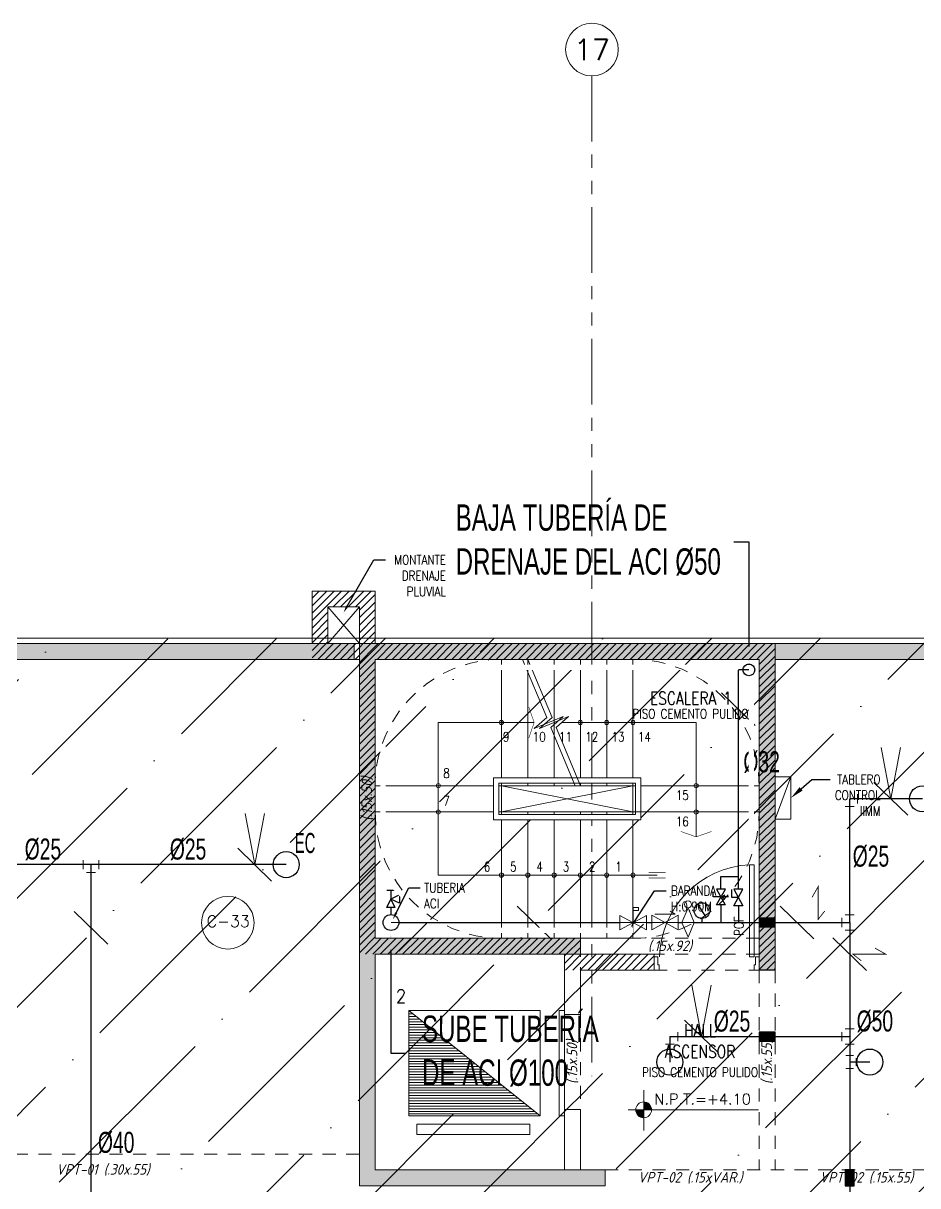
# Model space of a CAD drawing. Header units: millimetres. Extents: x 2085 to 2829, y 1347 to 1643.
# Drawn here: x 2205.11 to 2213.61, y 1454.09 to 1465.13 of the extents above; entities that cross this region are included whole.
import ezdxf
from ezdxf import colors
from ezdxf.entities.mleader import LeaderData, LeaderLine
from ezdxf.enums import TextEntityAlignment as Align
from ezdxf.math import Vec2, Vec3

# ---------------------------------------------------------------- set-up
doc = ezdxf.new("R2010")
doc.units = ezdxf.units.MM
doc.set_wipeout_variables(frame=1)
for name, pattern in [('DASHED2', [0.375, 0.25, -0.125]), ('HIDDEN', [0.375, 0.25, -0.125]), ('HIDDEN2', [0.1875, 0.125, -0.0625]), ('PHANTOM', [2.5, 1.25, -0.25, 0.25, -0.25, 0.25, -0.25]), ('PHANTOM2', [1.25, 0.625, -0.125, 0.125, -0.125, 0.125, -0.125])]:
    doc.linetypes.add(name, pattern=pattern)
doc.layers.get('0').update_dxf_attribs({"color": 251, "lineweight": 9})
doc.layers.get('DEFPOINTS').update_dxf_attribs({"color": 251, "lineweight": 9})
for name, color, linetype, lineweight in [('000 SOS 911 - ACCESORIOS ACI', 3, 'Continuous', 20), ('000 SOS 911 ACCESORIOS', 3, 'Continuous', 20), ('000 SOS 911 ROCIADORES', 5, 'Continuous', 25), ('000 SOS 911 SOPORTES ACI', 3, 'Continuous', 25), ('000 SOS 911 TEXTOS ACI', 7, 'Continuous', 9), ('000 SOS 911 TUB. ENTERRADA  ACI', 5, 'DASHED2', 25), ('000 SOS 911 TUBERIA ACI', 3, 'Continuous', 25), ('A-BARANDAS', 251, 'Continuous', 9), ('A-EJES', 251, 'PHANTOM', 9), ('A-EQUIPAMIENTO', 251, 'Continuous', 13), ('A-ESTRUCTURA-HATCH', 251, 'Continuous', 13), ('A-ESTRUCTURA-PLACAS', 251, 'Continuous', 13), ('A-ESTRUCTURA-VIGAS', 251, 'HIDDEN2', 13), ('A-LINEAS', 251, 'Continuous', 9), ('A-MOBILIARIO', 251, 'Continuous', 13), ('A-MURO BAJO', 251, 'Continuous', 9), ('A-MUROS', 251, 'Continuous', 9), ('A-NIVELES-NPT', 251, 'Continuous', 9), ('A-NUMERO ESTAC', 251, 'Continuous', 13), ('A-PROYECCIONES', 251, 'HIDDEN2', 9), ('A-PUERTAS', 251, 'Continuous', 9), ('A-TEXTO-ACABADO PISO', 251, 'Continuous', 13), ('A-TEXTO-AMBIENTES', 251, 'Continuous', 9), ('A-TEXTO-INDICACIONES', 251, 'Continuous', 13), ('A_30_DispositivosElect', 251, 'Continuous', 13), ('A_30_Extractores', 251, 'Continuous', 13), ('ACI', 3, 'ACI', 25), ('Layer1', 1, 'Continuous', 9), ('MURO CF 120', 251, 'Continuous', 13), ('MURO CF 60', 251, 'Continuous', 13)]:
    doc.layers.add(name, color=color, linetype=linetype, lineweight=lineweight)
doc.layers.add('A_50_Vigas Chata', color=251, linetype='HIDDEN', lineweight=13, plot=False)
doc.layers.get('A_30_DispositivosElect').off()
doc.styles.add('APPIA -TEXTOS-GENERALES', font='isocp.shx', dxfattribs={"oblique": 15})
doc.styles.add('ARIAL', font='arial.ttf', dxfattribs={"width": 0.8})
doc.styles.add('MQTEXTO', font='romans.shx')
doc.styles.add('PIPE', font='ARIALN.TTF', dxfattribs={"width": 0.8})
doc.styles.add('R80', font='romans.shx', dxfattribs={"width": 0.8, "oblique": 15, "height": 0.1})
doc.styles.add('ROMANS', font='romans.shx', dxfattribs={"width": 0.8})
doc.styles.add('TXT_COTAS', font='romans.shx', dxfattribs={"width": 0.8})
doc.linetypes.add('ACI', pattern='A,1.67,-0.3,["I",ARIAL,S=0.165,R=0,X=-0.165,Y=-0.0825],-0.025', length=1.995)
pattern_1 = [(45, (-224229.89346, -8186708.82434), (-0.03535533905933, 0.03535533905933), [])]

# ---------------------------------------------------------------- blocks, each defined once
blk = doc.blocks.new('002')
at = {"layer": '000 SOS 911 ROCIADORES'}
blk.add_circle((2884.5061, 1470.1768, 0), 0.0952, dxfattribs=at)
at = {"layer": '000 SOS 911 ROCIADORES', "color": 5, "style": 'PIPE', "width": 0.641273}
blk.add_text('EC', height=0.14693, dxfattribs=at).set_placement((2884.5692, 1470.2615, 0), (2884.7191, 1470.2615, 0), align=Align.FIT)
blk = doc.blocks.new('003')
at = {"layer": '000 SOS 911 ROCIADORES', "xscale": 1.3, "yscale": 1.3, "zscale": 1.3}
blk.add_blockref('002', (-841.839, -416.766, 0), dxfattribs=at)
blk = doc.blocks.new('015')
at = {"layer": '000 SOS 911 - ACCESORIOS ACI', "lineweight": 30}
for p, q in [((1808.42, 1494.525), (1808.525, 1494.525)), ((1808.368, 1494.473), (1808.473, 1494.421)), ((1808.368, 1494.473), (1808.368, 1494.369)), ((1808.368, 1494.369), (1808.473, 1494.421)), ((1808.42, 1494.317), (1808.473, 1494.421)), ((1808.525, 1494.317), (1808.473, 1494.421)), ((1808.42, 1494.317), (1808.525, 1494.317))]:
    blk.add_line(p, q, dxfattribs=at)
blk.add_lwpolyline([(1808.473, 1494.525), (1808.473, 1494.421)], dxfattribs=at)
blk = doc.blocks.new('ACCS.ELBOW.90')
at = {"layer": '000 SOS 911 - ACCESORIOS ACI', "color": 100}
for p, q in [((0.098, 0.168), (-0.098, 0.168)), ((0.168, -0.098), (0.168, 0.098))]:
    blk.add_line(p, q, dxfattribs=at)
at = {"layer": '000 SOS 911 - ACCESORIOS ACI', "color": 9}
for p in [(0, 0.168), (0.168, 0)]:
    blk.add_line(p, (0, 0), dxfattribs=at)
blk = doc.blocks.new('007')
at = {"layer": '000 SOS 911 - ACCESORIOS ACI'}
for q in [(26830.838, -4054.765, 0), (26831.022, -4054.765, 0)]:
    blk.add_line((26830.93, -4055.252, 0), q, dxfattribs=at)
blk = doc.blocks.new('Soporte Longitudinal')
at = {"layer": '000 SOS 911 SOPORTES ACI', "const_width": 0.02}
blk.add_lwpolyline([(-0.14, -0.149), (-0.405, 0), (0.405, 0), (0.197, 0.164)], dxfattribs=at)
blk = doc.blocks.new('001')
at = {"layer": '000 SOS 911 ROCIADORES'}
blk.add_circle((2878.5021, 1470.1344, 0), 0.0952, dxfattribs=at)
blk = doc.blocks.new('PASE EN VIGA')
at = {"layer": '000 SOS 911 TUB. ENTERRADA  ACI'}
h = blk.add_hatch(dxfattribs=at)
h.set_pattern_fill('ANSI31', color=6, scale=0.0046)
h.paths.add_polyline_path([(2188.783, 1180.57), (2188.783, 1180.71), (2188.533, 1180.71), (2188.533, 1180.57)])
at = {"layer": '000 SOS 911 TUB. ENTERRADA  ACI', "color": 6, "linetype": 'ByBlock'}
blk.add_lwpolyline([(2188.533, 1180.57), (2188.783, 1180.57), (2188.783, 1180.71), (2188.533, 1180.71)], close=True, dxfattribs=at)
blk = doc.blocks.new('000 SOS 911 Valvula Check')
at = {"layer": '000 SOS 911 - ACCESORIOS ACI', "color": 3}
for p, q in [((-0.264, 0.149), (-0.264, -0.151)), ((-0.264, -0.151), (0.267, 0.149)), ((0.267, -0.151), (-0.264, 0.149)), ((-0.206, 0.168), (-0.106, 0.227)), ((-0.206, 0.168), (0.209, 0.168)), ((0.267, 0.149), (0.267, -0.151))]:
    blk.add_line(p, q, dxfattribs=at)
blk = doc.blocks.new('000 SOS 911 Valvula Mariposa')
at = {"layer": '000 SOS 911 - ACCESORIOS ACI'}
blk.add_line((0, 0), (-0.001, 0.244), dxfattribs=at)
blk.add_lwpolyline([(0.108, 0.304), (-0.001, 0.304), (-0.001, 0.244), (0.108, 0.244)], close=True, dxfattribs=at)
blk.add_lwpolyline([(0.27, 0.146), (-0.27, -0.146), (-0.271, 0.145), (0.271, -0.145), (0.27, 0.146)], dxfattribs=at)
blk = doc.blocks.new('011')
at = {"layer": '000 SOS 911 ACCESORIOS', "xscale": 0.625, "yscale": 0.625, "zscale": 0.625}
blk.add_blockref('000 SOS 911 Valvula Mariposa', (26824.905, -4056.624, 0), dxfattribs=at)
blk = doc.blocks.new('019')
at = {"layer": '000 SOS 911 - ACCESORIOS ACI', "color": 3, "lineweight": 30}
for p, q in [((1808.3662, 1493.0466), (1808.4744, 1492.9883)), ((1808.4744, 1493.0466), (1808.3662, 1492.9883)), ((1808.3662, 1492.9883), (1808.3662, 1493.0466)), ((1808.4203, 1493.0174), (1808.4203, 1493.0595)), ((1808.4203, 1493.0595), (1808.4717, 1493.0595)), ((1808.4744, 1492.9883), (1808.4744, 1493.0466))]:
    blk.add_line(p, q, dxfattribs=at)
blk = doc.blocks.new('008')
at = {"layer": '000 SOS 911 - ACCESORIOS ACI', "elevation": 0}
blk.add_lwpolyline([(26824.905, -4055.799), (26824.982, -4055.614), (26824.905, -4055.43), (26824.828, -4055.614)], close=True, dxfattribs=at)
at = {"layer": '000 SOS 911 - ACCESORIOS ACI'}
blk.add_circle((26824.905, -4055.385, 0), 0.0443, dxfattribs=at)
blk = doc.blocks.new('010')
at = {"layer": '000 SOS 911 - ACCESORIOS ACI', "color": 3, "lineweight": 30}
for p, q in [((1806.8996, 1492.2708), (1806.8395, 1492.3605)), ((1806.8395, 1492.3605), (1806.8395, 1492.3438)), ((1806.8395, 1492.3605), (1806.855, 1492.3542)), ((1806.8696, 1492.2257), (1806.8696, 1492.2557))]:
    blk.add_line(p, q, dxfattribs=at)
blk.add_circle((1806.8696, 1492.3157), 0.06, dxfattribs=at)
blk = doc.blocks.new('502')
at = {"color": 3, "linetype": 'ByBlock', "ltscale": 0.0005}
blk.add_line((282802.0916, 8661921.4654), (282802.1129, 8661921.4826), dxfattribs=at)
for points in [[(282802.0815, 8661921.4654), (282802.0241, 8661921.4654), (282802.0241, 8661921.4985)], [(282802.0916, 8661921.4654), (282802.1129, 8661921.4483)]]:
    blk.add_lwpolyline(points, dxfattribs=at)
at = {"layer": 'ACI', "color": 3}
for p, q in [((282802.0473, 8661921.4054), (282802.1158, 8661921.5255)), ((282802.1158, 8661921.5255), (282802.0477, 8661921.5258)), ((282802.0477, 8661921.5258), (282802.1153, 8661921.4051)), ((282802.1403, 8661921.4652), (282802.0916, 8661921.4654)), ((282802.1153, 8661921.4051), (282802.0473, 8661921.4054))]:
    blk.add_line(p, q, dxfattribs=at)
at = {"layer": 'ACI', "color": 3, "linetype": 'ByBlock', "ltscale": 0.0005}
for points in [[(282802.0815, 8661921.4654), (282802.0241, 8661921.4654), (282802.0241, 8661921.4985)], [(282802.0916, 8661921.4654), (282802.1129, 8661921.4826)], [(282802.0916, 8661921.4654), (282802.1129, 8661921.4483)]]:
    blk.add_lwpolyline(points, dxfattribs=at)
blk = doc.blocks.new('EST P2')
at = {"layer": 'A-ESTRUCTURA-HATCH'}
h = blk.add_hatch(color=256, dxfattribs=at)
h.dxf.hatch_style = 1
h.paths.add_polyline_path([(-19.425, 5.95), (-23.374, 5.95), (-23.374, 5), (-25.49, 5), (-25.49, 4.85), (-23.224, 4.85), (-23.224, 5.75), (-19.575, 5.75), (-19.575, 4.85), (-18.03, 4.85), (-18.03, 5), (-19.425, 5)])
h.paths.add_polyline_path([(-25.54, 5), (-32.4, 5), (-32.4, 4.85), (-25.54, 4.85)])
h.paths.add_polyline_path([(-32.45, 5), (-39.91, 5), (-39.91, 4.85), (-32.45, 4.85)])
h.paths.add_polyline_path([(-39.96, 5), (-44.735, 5), (-44.735, 4.85), (-39.96, 4.85)])
h.paths.add_polyline_path([(-44.785, 5.05), (-45.035, 5.05), (-45.035, 0.15), (-47.24, 0.15), (-47.24, -0.15), (-44.785, -0.15)])
h.paths.add_polyline_path([(-46.99, -0.2), (-47.24, -0.2), (-47.24, -6.1), (-46.99, -6.1)])
h.paths.add_polyline_path([(-46.99, -6.15), (-47.24, -6.15), (-47.24, -11.4), (-46.99, -11.4)])
h.paths.add_polyline_path([(-39.96, -11.15), (-46.94, -11.15), (-46.94, -11.3), (-39.96, -11.3)])
h.paths.add_polyline_path([(-32.45, -11.15), (-39.91, -11.15), (-39.91, -11.3), (-32.45, -11.3)])
h.paths.add_polyline_path([(-25.54, -11.15), (-32.4, -11.15), (-32.4, -11.3), (-25.54, -11.3)])
h.paths.add_polyline_path([(-18.03, -11.15), (-25.49, -11.15), (-25.49, -11.3), (-18.03, -11.3)])
h.paths.add_polyline_path([(-11.12, -11.15), (-17.98, -11.15), (-17.98, -11.3), (-11.12, -11.3)])
h.paths.add_polyline_path([(-3.61, -11.15), (-11.07, -11.15), (-11.07, -11.3), (-3.61, -11.3)])
h.paths.add_polyline_path([(3.6, -11.15), (-3.56, -11.15), (-3.56, -11.3), (3.6, -11.3)])
h.paths.add_polyline_path([(12.2, -11.15), (3.65, -11.15), (3.65, -11.3), (12.2, -11.3)])
h.paths.add_polyline_path([(18.02, -11.15), (12.25, -11.15), (12.25, -11.3), (18.02, -11.3)])
h.paths.add_polyline_path([(23.02, -11.15), (18.07, -11.15), (18.07, -11.3), (23.02, -11.3)])
h.paths.add_polyline_path([(30.23, -11.15), (23.07, -11.15), (23.07, -11.3), (30.23, -11.3)])
h.paths.add_polyline_path([(35.53, -11.15), (30.28, -11.15), (30.28, -11.3), (35.53, -11.3)])
h.paths.add_polyline_path([(43.04, -11.15), (35.58, -11.15), (35.58, -11.3), (43.04, -11.3)])
h.paths.add_polyline_path([(49.95, -11.15), (43.09, -11.15), (43.09, -11.3), (49.95, -11.3)])
h.paths.add_polyline_path([(57.46, -11.15), (50, -11.15), (50, -11.3), (57.46, -11.3)])
h.paths.add_polyline_path([(64.37, -11.15), (57.51, -11.15), (57.51, -11.3), (64.37, -11.3)])
h.paths.add_polyline_path([(71.88, -11.15), (64.42, -11.15), (64.42, -11.3), (71.88, -11.3)])
h.paths.add_polyline_path([(59.801, -0.15), (60.001, -0.15, -0.616916), (65.272, 2.496), (65.272, -0.15), (65.422, -0.15), (65.422, 2.378, -0.221665), (66.601, -0.15), (66.801, -0.15, 0.99999)], flags=0)
h.paths.add_polyline_path([(72.801, -0.15), (73.001, -0.15, 1), (53.601, -0.15), (53.801, -0.15, -1)])
h.paths.add_polyline_path([(53.376, 5), (51.865, 5), (51.865, 4.85), (53.376, 4.85)])
h.paths.add_polyline_path([(51.865, 5), (47.915, 5), (47.915, -0.15), (50.25, -0.15), (50.25, 0), (48.065, 0), (48.065, 2.05), (50.015, 2.05), (50.015, 2.2), (48.065, 2.2), (48.065, 4.85), (51.715, 4.85), (51.715, 1.9), (51.865, 1.9), (51.865, 4.85), (51.865, 4.85)])
h.paths.add_polyline_path([(47.865, 5), (43.09, 5), (43.09, 4.85), (47.865, 4.85)])
h.paths.add_polyline_path([(43.04, 5), (35.58, 5), (35.58, 4.85), (43.04, 4.85)])
h.paths.add_polyline_path([(32.726, 5.95), (28.776, 5.95), (28.776, 5), (23.07, 5), (23.07, 4.85), (28.926, 4.85), (28.926, 5.75), (32.576, 5.75), (32.576, 4.85), (35.53, 4.85), (35.53, 5), (32.726, 5)])
h.paths.add_polyline_path([(23.02, 5), (18.07, 5), (18.07, 4.85), (23.02, 4.85)])
h.paths.add_polyline_path([(18.02, 5), (12.25, 5), (12.25, 4.85), (18.02, 4.85)])
h.paths.add_polyline_path([(12.2, 5), (5.876, 5), (5.876, 4.85), (12.2, 4.85)])
h.paths.add_polyline_path([(3.775, 5), (-3.56, 5), (-3.56, 4.85), (-0.175, 4.85), (-0.175, -0.151), (1.925, -0.151), (1.925, 0), (-0.025, 0), (-0.025, 2.05), (3.775, 2.05), (3.775, 2.2), (-0.025, 2.2), (-0.025, 4.85), (3.625, 4.85), (3.625, 3.2), (3.775, 3.2)])
h.paths.add_polyline_path([(-3.61, 5), (-11.07, 5), (-11.07, 4.85), (-3.61, 4.85)])
h.paths.add_polyline_path([(-11.12, 5), (-17.98, 5), (-17.98, 4.85), (-11.12, 4.85)])
at = {"layer": 'A-ESTRUCTURA-PLACAS'}
blk.add_lwpolyline([(43.09, 4.85), (47.865, 4.85), (47.865, 5), (43.09, 5), (43.09, 4.85)], dxfattribs=at)
for points in [[(51.865, 5), (47.915, 5), (47.915, -0.15), (50.25, -0.15), (50.25, 0), (48.065, 0), (48.065, 2.05), (50.015, 2.05), (50.015, 2.2), (48.065, 2.2), (48.065, 4.85), (51.715, 4.85), (51.715, 1.9), (51.865, 1.9)], [(51.865, 4.85), (53.376, 4.85), (53.376, 5), (51.865, 5)]]:
    blk.add_lwpolyline(points, close=True, dxfattribs=at)
at = {"layer": 'A-ESTRUCTURA-VIGAS'}
for points in [[(50.015, 2.2), (51.715, 2.2)], [(49.865, 0), (49.865, 2.05)], [(50.015, 0), (50.015, 2.05)], [(50.015, 2.05), (51.715, 2.05)], [(51.715, 1.9), (51.715, 0)], [(51.865, 1.9), (51.865, 0)], [(47.915, 0.15), (43.04, 0.15)], [(50.25, 0), (53.601, 0)]]:
    blk.add_lwpolyline(points, dxfattribs=at)
at = {"layer": 'A_50_Vigas Chata', "char_height": 0.1, "attachment_point": 5, "rotation": 90, "style": 'APPIA -TEXTOS-GENERALES'}
for s, insert in [('(.15x.50)', (47.99, 3.525)), ('(.15x.50)', (49.94, 1.025)), ('(.15x.55)', (51.79, 1.025))]:
    blk.add_mtext(s, dxfattribs=dict(at, insert=insert))
at = {"layer": 'A_50_Vigas Chata', "char_height": 0.1, "attachment_point": 5, "style": 'APPIA -TEXTOS-GENERALES'}
for s, insert in [('(.15x.92)', (50.866, 2.124)), ('VPT-01 (.30x.55)', (45.478, 0)), ('VPT-02 (.15xVAR.)', (51.058, -0.075)), ('VPT-02 (.15x.55)', (52.733, -0.075))]:
    blk.add_mtext(s, dxfattribs=dict(at, insert=insert))
blk = doc.blocks.new('EJES 1P')
at = {"layer": 'A-EJES', "linetype": 'PHANTOM2'}
blk.add_lwpolyline([(95.134, 5.345), (95.134, -4.158)], dxfattribs=at)
at = {"layer": 'A-EJES', "linetype": 'Continuous'}
blk.add_circle((95.134, 5.592), 0.25, dxfattribs=at)
at = {"layer": 'A-EJES', "linetype": 'Continuous', "style": 'ROMANS'}
blk.add_text('17', height=0.2, dxfattribs=at).set_placement((95.134, 5.592), align=Align.MIDDLE_CENTER)
blk = doc.blocks.new('ESC.1')
at = {"layer": 'A-LINEAS'}
blk.add_line((0.6, 0.725, 0), (-1.48, 0.725, 0), dxfattribs=at)
at = {"layer": 'A-LINEAS', "linetype": 'Continuous'}
for p, q in [((-1.25, 0.125), (0, -0.125)), ((-1.25, -0.125), (0, 0.125))]:
    blk.add_line(p, q, dxfattribs=at)
at = {"layer": 'A-LINEAS', "color": 4, "const_width": 0.005}
for points in [[(-1.399, 0.752), (-1.56, 0.752)], [(-1.399, 0.698), (-1.56, 0.698)], [(-1.703, 0.31), (-1.85, 0.361), (-1.997, 0.31)], [(-0.26, -0.578), (-0.311, -0.725), (-0.26, -0.872)]]:
    blk.add_lwpolyline(points, dxfattribs=at)
at = {"layer": 'A-LINEAS'}
blk.add_lwpolyline([(-0.311, -0.725), (0.6, -0.725), (0.6, 0.725)], dxfattribs=at)
at = {"layer": 'A-LINEAS', "linetype": 'Continuous'}
blk.add_lwpolyline([(-1.85, 0.361), (-1.85, -0.725), (-0.572, -0.725)], dxfattribs=at)
for centre in [(-1.25, 0.725), (-1, 0.725), (-0.75, 0.725), (-0.5, 0.725), (-0.25, 0.725), (0, 0.725), (-1.85, 0.125), (0.6, 0.125), (-1.85, -0.125), (0.6, -0.125), (-1.25, -0.725), (-1, -0.725), (-0.75, -0.725), (0, -0.725)]:
    blk.add_circle(centre, 0.02, dxfattribs=at)
at = {"layer": 'A-MURO BAJO'}
for p, q in [((-1.25, 0.125), (-1.25, 1.325)), ((-1.25, 1.325), (-0.75, 1.325)), ((-1, 0.125), (-1, 1.325)), ((-0.75, 0.125), (-0.75, 1.325)), ((-0.5, 0.125), (-0.5, 1.325)), ((-0.25, 0.125), (-0.25, 1.325)), ((0, 0.125), (0, 1.325)), ((-1.25, 0.125), (0, 0.125)), ((-1.25, -0.125), (-1.25, 0.125)), ((-0.25, 0.125), (1.2, 0.125)), ((0, -0.125), (0, 0.125)), ((-2.45, -0.125), (-1.25, -0.125)), ((-1.25, -0.125), (0, -0.125)), ((-1.25, -1.325), (-1.25, -0.125)), ((-1, -1.325), (-1, -0.125)), ((-0.75, -1.325), (-0.75, -0.125)), ((-0.5, -1.325), (-0.5, -0.125)), ((-0.25, -1.325), (-0.25, -0.125)), ((0, -0.125), (1.2, -0.125)), ((0, -1.325), (0, -0.125))]:
    blk.add_line(p, q, dxfattribs=at)
blk.add_wipeout([(-1.275, -0.15), (-1.325, -0.2), (0.075, -0.2), (0.075, 0.2), (-1.325, 0.2), (-1.325, -0.2), (-1.275, -0.15), (-1.275, 0.15), (0.025, 0.15), (0.025, -0.15)]).translate(0, 0, 0).dxf.layer = 'A-BARANDAS'
at = {"layer": 'A-BARANDAS', "elevation": 0}
for points in [[(-1.325, 0.2), (-1.325, -0.2), (0.075, -0.2), (0.075, 0.2)], [(0.025, -0.15), (-1.275, -0.15), (-1.275, 0.15), (0.025, 0.15)]]:
    blk.add_lwpolyline(points, close=True, dxfattribs=at)
at = {"layer": 'A-LINEAS', "linetype": 'Continuous'}
for points in [[(-0.75, -0.125), (-0.519, -0.679), (-0.638, -0.783), (-0.362, -0.667), (-0.481, -0.771), (-0.25, -1.325)], [(-0.7, -0.125), (-0.469, -0.679), (-0.588, -0.783), (-0.312, -0.667), (-0.431, -0.771), (-0.2, -1.325)]]:
    blk.add_lwpolyline(points, dxfattribs=at)
at = {"layer": 'A-MURO BAJO'}
blk.add_line((-2.45, 0.125), (-1.25, 0.125), dxfattribs=at)
blk.add_wipeout([(-2.4, 0.2), (-2.35, 0.2), (-2.35, -1.225), (1.1, -1.225), (1.1, 0.722), (0.597, 1.225), (-1.25, 1.225), (-1.25, 1.275), (0.618, 1.275), (1.15, 0.743), (1.15, -1.275), (-2.4, -1.275)]).translate(0, 0, 0).dxf.layer = 'A-BARANDAS'
at = {"layer": 'A-PROYECCIONES'}
for centre, start, end in [((-1.25, 0.125), 90, 180), ((0, 0.125), 0, 90), ((-1.25, -0.125), 180, 270), ((0, -0.125), 270, 0)]:
    blk.add_arc(centre, 1.2, start, end, dxfattribs=at)
blk = doc.blocks.new('A$C5E423DB2')
at = {"layer": 'A-PUERTAS'}
for p, q in [((0.0381, 0.1), (0.0381, 0.8)), ((0.0381, 0.8), (0.0731, 0.8)), ((0.0731, 0.8), (0.0731, 0.1)), ((0.0381, 0.1), (0.0731, 0.1))]:
    blk.add_line(p, q, dxfattribs=at)
at = {"layer": 'A-PUERTAS', "linetype": 'Continuous'}
for p, q in [((0, 0), (0, 0.1)), ((0, 0.1), (0.0281, 0.1)), ((0.0281, 0.0381), (0.0281, 0.1)), ((0.8, 0.1), (0.7719, 0.1)), ((0.7719, 0.0381), (0.7719, 0.1)), ((0.8, 0), (0.8, 0.1)), ((0.0381, 0.0381), (0.0281, 0.0381)), ((0.0381, 0), (0.0381, 0.0381)), ((0.7619, 0), (0.7619, 0.0381)), ((0.7619, 0.0381), (0.7719, 0.0381)), ((0, 0), (0.0381, 0)), ((0.8, 0), (0.7619, 0))]:
    blk.add_line(p, q, dxfattribs=at)
at = {"layer": 'A-PUERTAS', "color": 7, "linetype": 'Continuous'}
blk.add_arc((0.0366, 0.0793), 0.7216, 1.64027, 87.09685, dxfattribs=at)
blk = doc.blocks.new('ASCENSOR_01')
h = blk.add_hatch()
h.set_pattern_fill('_U', color=256, scale=0.025, angle=450, style=0, pattern_type=0)
h.set_pattern_definition([(90, (1.21241, -1e-07), (-0.025, -4e-11), [])])
h.paths.add_polyline_path([(1.106, 1.275), (0.106, 0.025), (1.106, 0.025)])
blk.add_line((1.106, 1.275, -0.07), (0.106, 0.025, -0.035))
for points in [[(0.106, 0.025), (0.106, 1.275), (1.106, 1.275), (1.106, 0.025)], [(1.184, 0.103), (1.184, 1.175), (1.285, 1.175), (1.285, 0.103)]]:
    blk.add_lwpolyline(points, close=True)
blk = doc.blocks.new('C.E.(2) 200x200x100')
at = {"layer": 'DEFPOINTS', "style": 'MQTEXTO', "width": 0.9}
blk.add_text('2', height=0.1, dxfattribs=at).set_placement((0.1571, 0.081), align=Align.MIDDLE_LEFT)
blk = doc.blocks.new('IIEE-tomacorrientes-27.02.2025')
at = {"layer": 'A_30_DispositivosElect', "xscale": 1.250000000001137, "yscale": 1.250000000001137, "zscale": 1.250000000001137}
blk.add_blockref('C.E.(2) 200x200x100', (95.305, -83.5), dxfattribs=at)
blk = doc.blocks.new('SIM NIVEL PLANTA')
at = {"linetype": 'Continuous'}
h = blk.add_hatch(dxfattribs=at)
h.set_pattern_fill('_USER', color=256, scale=0.099996, angle=45, style=0, pattern_type=0)
h.set_pattern_definition([(45, (35396.10581, 26516.4892), (-0.0707080889, 0.0707080889), [])])
h.paths.add_polyline_path([(-17.03, 0), (-15.53, 0, 0.409209), (-17.03, 1.47)])
h.paths.add_polyline_path([(-18.53, 0, 0.419236), (-17.03, -1.53), (-17.03, 0)])
for p, q in [((-17.03, -3.97), (-17.03, 3.72)), ((4.81, 0), (-20, 0))]:
    blk.add_line(p, q)
blk.add_circle((-17.03, -0.03), 1.5, dxfattribs=at)
at = {"style": 'R80'}
blk.add_attdef('N.P.T.+0.00', text='', height=2.03, dxfattribs=at).set_placement((-5.83, 2.01), align=Align.MIDDLE_CENTER)
blk = doc.blocks.new('EJE')
at = {"linetype": 'Continuous'}
blk.add_circle((0, 0), 0.5, dxfattribs=at)
at = {"layer": 'A-TEXTO-INDICACIONES', "style": 'ROMANS'}
blk.add_attdef('EJE', text='', height=0.22, rotation=0, dxfattribs=at).set_placement((0.007, 0.028), align=Align.MIDDLE_CENTER)

msp = doc.modelspace()

# ---------------------------------------------------------------- hatches: boundary and pattern name
at = {"layer": 'MURO CF 120'}
h = msp.add_hatch(dxfattribs=at)
h.set_pattern_fill('_USER', color=256, scale=0.05, angle=45, style=0, pattern_type=0)
h.set_pattern_definition(pattern_1)
h.paths.add_polyline_path([(2208.455, 1456.288), (2208.305, 1456.288), (2208.305, 1459.237), (2208.455, 1459.237)])
h = msp.add_hatch(dxfattribs=at)
h.set_pattern_fill('_USER', color=256, scale=0.05, angle=45, style=0, pattern_type=0)
h.set_pattern_definition(pattern_1)
h.paths.add_polyline_path([(2212.105, 1456.137), (2212.255, 1456.137), (2212.255, 1459.237), (2212.105, 1459.237)])
at = {"layer": 'MURO CF 60'}
h = msp.add_hatch(dxfattribs=at)
h.set_pattern_fill('_USER', color=256, scale=0.05, angle=45, pattern_type=0)
h.set_pattern_definition([(45, (2210.24863, 1494.23531), (-0.03535534, 0.03535534), [])])
h.paths.add_polyline_path([(2207.855, 1459.737), (2208.455, 1459.737), (2208.455, 1459.237), (2208.305, 1459.237), (2208.305, 1459.087), (2207.855, 1459.087)])
h.paths.add_polyline_path([(2208.005, 1459.587), (2208.304, 1459.587), (2208.305, 1459.237), (2208.006, 1459.237)], flags=16)

# ---------------------------------------------------------------- linework, layer by layer
for p, q in [((2208.005, 1459.587), (2208.305, 1459.237)), ((2208.305, 1459.587), (2208.005, 1459.237))]:
    msp.add_line(p, q)
at = {"layer": '000 SOS 911 - ACCESORIOS ACI'}
for p, q in [((2212.066, 1458.459), (2211.745, 1458.77)), ((2213.516, 1457.607), (2213.195, 1457.918)), ((2207.471, 1456.982), (2207.15, 1457.293)), ((2210.124, 1456.432), (2209.804, 1456.743)), ((2212.624, 1456.432), (2212.304, 1456.743)), ((2205.915, 1456.381), (2205.594, 1456.692)), ((2213.124, 1456.132), (2212.804, 1456.443)), ((2211.716, 1455.349), (2211.395, 1455.66))]:
    msp.add_line(p, q, dxfattribs=at)
at = {"layer": '000 SOS 911 TUBERIA ACI'}
msp.add_line((2211.906, 1456.906), (2211.906, 1458.988), dxfattribs=at)
for points in [[(2212.964, 1456.588), (2212.964, 1457.763)], [(2213.656, 1457.763), (2212.964, 1457.763)], [(2207.611, 1457.138), (2204.631, 1457.138)], [(2205.754, 1457.138), (2205.754, 1444.988)], [(2212.964, 1456.588), (2212.964, 1452.094)], [(2211.256, 1455.505), (2212.964, 1455.505)], [(2211.256, 1455.505), (2211.256, 1455.263)], [(2213.156, 1455.263), (2212.964, 1455.263)]]:
    msp.add_lwpolyline(points, dxfattribs=at)
at = {"layer": 'A-MUROS'}
for p, q in [((2207.855, 1459.237), (2203.98, 1459.237)), ((2208.305, 1459.087), (2192.966, 1459.087)), ((2208.305, 1459.087), (2208.305, 1454.088)), ((2212.255, 1459.087), (2212.255, 1456.137)), ((2213.766, 1459.087), (2212.255, 1459.087)), ((2208.455, 1456.288), (2208.455, 1454.238)), ((2211.105, 1456.137), (2211.105, 1456.287)), ((2212.255, 1456.137), (2212.105, 1456.137)), ((2210.255, 1454.813), (2210.255, 1454.238)), ((2210.255, 1454.813), (2210.405, 1454.813)), ((2210.405, 1454.813), (2210.405, 1454.238)), ((2208.455, 1454.238), (2210.641, 1454.238)), ((2210.64, 1454.238), (2210.64, 1454.088))]:
    msp.add_line(p, q, dxfattribs=at)
msp.add_lwpolyline([(2207.855, 1459.237), (2207.855, 1459.737), (2208.455, 1459.737), (2208.455, 1459.237)], dxfattribs=at)
msp.add_lwpolyline([(2208.005, 1459.237), (2208.005, 1459.587), (2208.305, 1459.587), (2208.305, 1459.237)], close=True, dxfattribs=at)
at = {"layer": 'A-PROYECCIONES'}
msp.add_line((2211.105, 1456.137), (2212.105, 1456.137), dxfattribs=at)
at = {"layer": 'A_30_Extractores', "elevation": 0}
msp.add_lwpolyline([(2212.255, 1457.971), (2212.255, 1457.571), (2212.405, 1457.571), (2212.405, 1457.971)], close=True, dxfattribs=at)
msp.add_lwpolyline([(2212.255, 1457.571), (2212.405, 1457.971)], dxfattribs=at)
at = {"layer": 'Layer1', "color": 2}
for p, q in [((2212.964, 1456.588), (2208.606, 1456.588)), ((2212.964, 1452.094), (2212.964, 1456.588))]:
    msp.add_line(p, q, dxfattribs=at)

# ---------------------------------------------------------------- block references
at = {"layer": '000 SOS 911 - ACCESORIOS ACI'}
for name, p, xscale, yscale, zscale, rotation in [('ACCS.ELBOW.90', (2212.964, 1457.763), -0.4394526855468785, 0.4394526855468773, 0.4394526855468773, 179.9974143215402), ('ACCS.ELBOW.90', (2205.754, 1457.138), 0.4394526855468786, 0.4394526855468786, 0.4394526855468786, 180.0025856784597), ('ACCS.ELBOW.90', (2205.754, 1457.138), -0.4394526855468786, 0.4394526855468773, 0.4394526855468773, 179.9974143215402), ('019', (4398.943, -1192.227), 1.46484375, 1.46484375, 1.46484375, 90.00000000000001), ('ACCS.ELBOW.90', (2212.964, 1456.588), 0.4394526855468783, 0.4394526855468783, 0.4394526855468783, 90.00258567845985), ('ACCS.ELBOW.90', (2212.964, 1456.588), -0.4394526855468782, 0.4394526855468736, 0.4394526855468736, 89.99741432154018), ('ACCS.ELBOW.90', (2211.256, 1455.505), -0.4394526855468785, 0.4394526855468773, 0.4394526855468773, 179.9974143215402), ('ACCS.ELBOW.90', (2212.964, 1455.505), 0.4394526855468783, 0.4394526855468783, 0.4394526855468783, 90.00258567845985), ('ACCS.ELBOW.90', (2212.964, 1455.505), -0.4394526855468783, 0.4394526855468736, 0.4394526855468736, 89.99741432154018), ('ACCS.ELBOW.90', (2212.964, 1455.263), -0.3645718315868456, 0.3645718315868424, 0.3645718315868424, 269.9974143215401), ('ACCS.ELBOW.90', (2212.964, 1455.263), 0.3645718315868457, 0.3645718315868457, 0.3645718315868457, 270.0025856784599)]:
    msp.add_blockref(name, p, dxfattribs=dict(at, xscale=xscale, yscale=yscale, zscale=zscale, rotation=rotation))
at = {"layer": '000 SOS 911 - ACCESORIOS ACI', "xscale": 1.2499999875, "yscale": 1.2499999875, "zscale": 1.2499999875}
msp.add_blockref('010', (-47.026, -408.693), dxfattribs=at)
at = {"layer": '000 SOS 911 ACCESORIOS'}
for p in [(-24617.574, 5513.015, 0), (-24623.619, 5512.39, 0), (-24619.374, 5510.757, 0)]:
    msp.add_blockref('007', p, dxfattribs=at)
for name, p, xscale, yscale, zscale in [('015', (3607.346, 300.97), -0.7734375, 0.7734375, 0.7734375), ('008', (-17907.251, 4498.299, 0), 0.75, 0.75, 0.75), ('000 SOS 911 Valvula Check', (2211.209, 1456.589), -0.46875, 0.46875, 0.46875)]:
    msp.add_blockref(name, p, dxfattribs=dict(at, xscale=xscale, yscale=yscale, zscale=zscale))
at = {"layer": '000 SOS 911 ROCIADORES', "xscale": 1.299999994929985, "yscale": 1.299999994929985, "zscale": 1.299999994929985}
for p in [(-1528.397, -453.412, 0), (-1530.797, -455.912, 0), (-1528.897, -455.912, 0)]:
    msp.add_blockref('001', p, dxfattribs=at)
at = {"layer": '000 SOS 911 ROCIADORES'}
msp.add_blockref('003', (-700.409, -37.326), dxfattribs=at)
at = {"layer": '000 SOS 911 SOPORTES ACI', "xscale": 0.384521484375, "yscale": 0.384521484375, "zscale": 0.384521484375}
for p, rotation in [((2212.664, 1456.773), 270), ((2213.15, 1456.288), 180)]:
    msp.add_blockref('Soporte Longitudinal', p, dxfattribs=dict(at, rotation=rotation))
at = {"layer": '000 SOS 911 TUB. ENTERRADA  ACI', "xscale": 0.6046356820970686, "yscale": 0.6046356820970686, "zscale": 0.6046356820970686}
for p in [(888.84, 742.731), (888.84, 741.647)]:
    msp.add_blockref('PASE EN VIGA', p, dxfattribs=at)
at = {"layer": '000 SOS 911 TUB. ENTERRADA  ACI', "xscale": 0.6046356820970686, "yscale": 0.6046356820970686, "zscale": 0.6046356820970686, "rotation": 90}
msp.add_blockref('PASE EN VIGA', (2926.821, 130.823), dxfattribs=at)
at = {"layer": '000 SOS 911 TUBERIA ACI', "xscale": 1.25, "yscale": 1.25, "zscale": 1.25}
msp.add_blockref('502', (-351290.862, -10825945.001), dxfattribs=at)
at = {"layer": 'A-NIVELES-NPT', "xscale": 0.05, "yscale": 0.05, "zscale": 0.05}
msp.add_blockref('SIM NIVEL PLANTA', (2211.858, 1454.81), dxfattribs=at).add_auto_attribs({'N.P.T.+0.00': 'N.P.T.=+4.10'})
at = {"layer": 'A-NUMERO ESTAC', "xscale": 0.5, "yscale": 0.5, "zscale": 0.5}
msp.add_blockref('EJE', (2207.055, 1456.586), dxfattribs=at).add_auto_attribs({'EJE': 'C-33'})

# ---------------------------------------------------------------- texts
at = {"layer": '000 SOS 911 TEXTOS ACI', "char_height": 0.2, "attachment_point": 1, "style": 'PIPE'}
for s, insert in [('%%C32', (2211.954, 1458.215, 0)), ('%%C25', (2205.125, 1457.386, 0)), ('%%C25', (2206.504, 1457.386, 0)), ('%%C25', (2212.993, 1457.319, 0)), ('%%C25', (2211.673, 1455.752, 0)), ('%%C50', (2213.03, 1455.753, 0)), ('%%C40', (2205.821, 1454.6, 0))]:
    msp.add_mtext_dynamic_manual_height_columns(s, width=0.551, gutter_width=1.915, heights=[0.0124], dxfattribs=dict(at, insert=insert))
at = {"layer": 'A-TEXTO-ACABADO PISO', "insert": (2211.542, 1455.211), "char_height": 0.09, "attachment_point": 2, "style": 'ROMANS'}
msp.add_mtext_dynamic_manual_height_columns('PISO CEMENTO PULIDO', width=1.58631, gutter_width=12.5, heights=[0], dxfattribs=at)
at = {"layer": 'A-TEXTO-AMBIENTES', "insert": (2211.542, 1455.462), "char_height": 0.12, "width": 2.55621, "attachment_point": 5, "style": 'ROMANS'}
msp.add_mtext('HALL \\PASCENSOR', dxfattribs=at)

# ---------------------------------------------------------------- leaders
at = {"layer": '000 SOS 911 TEXTOS ACI'}
ml = msp.add_multileader_mtext('Standard', dxfattribs=at)
ml.set_content('{\\H1.66667x;BAJA TUBERÍA DE DRENAJE DEL ACI %%C50 }', color=256, style='PIPE')
ml.set_leader_properties(color=7)
ml.build(insert=Vec2(0, 0))
ml.multileader.update_dxf_attribs({"text_left_attachment_type": 2, "text_right_attachment_type": 2, "dogleg_length": 2, "arrow_head_size": 0.15})
ctx = ml.context
ctx.base_point, ctx.char_height, ctx.arrow_head_size, ctx.landing_gap_size, ctx.plane_origin, ctx.plane_x_axis, ctx.plane_y_axis = Vec3(2209.069, 1460.201, 0), 0.15, 0.15, 0.15, Vec3(2214.373, 1459.398, 0), Vec3(1, -0.000395), Vec3(0.000395, 1)
ctx.left_attachment, ctx.right_attachment = 2, 2
notes = []
notes.append((ctx, [(0, (1, 1, 0), (2212.008, 1460.2, 0), (-1, 0.000395), 0.146, [(0, [(2212.008, 1459.059, 0)], 0, [])])]))
ctx.mtext.insert, ctx.mtext.text_direction, ctx.mtext.rotation, ctx.mtext.width, ctx.mtext.defined_height, ctx.mtext.flow_direction = Vec3(2209.22, 1460.56, 0), Vec3(1, -0.000395), 6.28279, 2.62612, 0.558, 5
ctx.mtext.has_bg_fill, ctx.mtext.bg_color, ctx.mtext.bg_scale_factor, ctx.mtext.bg_transparency, ctx.mtext.use_window_bg_color = 1, -1073741824, 2, 0, 1
at = {"layer": 'A-TEXTO-INDICACIONES'}
ml = msp.add_multileader_mtext('Standard', dxfattribs=at)
ml.set_content('TABLERO CONTROL IIMM ', color=256, style='ROMANS')
ml.set_leader_properties(color=7)
ml.build(insert=Vec2(0, 0))
ml.multileader.update_dxf_attribs({"dogleg_length": 1.307, "arrow_head_size": 0.13, "scale": 0.1})
ctx = ml.context
ctx.base_point, ctx.scale, ctx.char_height, ctx.arrow_head_size, ctx.landing_gap_size, ctx.plane_origin = Vec3(2212.778, 1457.947, 0), 0.1, 0.09, 0.13, 0.01, Vec3(2212.246, 1458.188, 0)
ctx.text_align_type = 2
notes.append((ctx, [(0, (1, 1, 0), (2212.603, 1457.947, 0), (1, 0), 0.175, [(0, [(2212.405, 1457.771, 0)], 0, [])])]))
ctx.mtext.insert, ctx.mtext.width, ctx.mtext.alignment, ctx.mtext.flow_direction = Vec3(2213.258, 1457.992, 0), 0.48726, 3, 5
for ctx, leaders in notes:
    for number, flags, end, landing, length, lines in leaders:
        leader = LeaderData()
        leader.index, (leader.has_last_leader_line, leader.has_dogleg_vector, leader.attachment_direction) = number, flags
        leader.last_leader_point, leader.dogleg_vector, leader.dogleg_length = Vec3(end), Vec3(landing), length
        for number, points, colour, breaks in lines:
            line = LeaderLine()
            line.index, line.vertices, line.color, line.breaks = number, Vec3.list(points), colors.encode_raw_color(colour), breaks
            leader.lines.append(line)
        ctx.leaders.append(leader)

# ---------------------------------------------------------------- next in the draw order: hatches: boundary and pattern name
at = {"layer": 'MURO CF 120'}
h = msp.add_hatch(dxfattribs=at)
h.set_pattern_fill('_USER', color=256, scale=0.05, angle=45, style=0, pattern_type=0)
h.set_pattern_definition(pattern_1)
h.paths.add_polyline_path([(2208.455, 1459.237), (2212.105, 1459.237), (2212.105, 1459.087), (2208.455, 1459.087)])

# ---------------------------------------------------------------- next in the draw order: linework, layer by layer
at = {"layer": 'A-MUROS'}
msp.add_line((2213.766, 1459.237), (2208.455, 1459.237), dxfattribs=at)

# ---------------------------------------------------------------- next in the draw order: leaders
at = {"layer": '000 SOS 911 TEXTOS ACI'}
ml = msp.add_multileader_mtext('Standard', dxfattribs=at)
ml.set_content('{\\H1.66667x;SUBE TUBERÍA DE ACI %%C100 }', color=256, style='PIPE')
ml.set_leader_properties(color=7)
ml.build(insert=Vec2(0, 0))
ml.multileader.update_dxf_attribs({"text_left_attachment_type": 2, "text_right_attachment_type": 2, "dogleg_length": 2, "arrow_head_size": 0.15})
ctx = ml.context
ctx.base_point, ctx.char_height, ctx.arrow_head_size, ctx.landing_gap_size, ctx.plane_origin, ctx.plane_x_axis, ctx.plane_y_axis = Vec3(2208.75, 1455.346), 0.15, 0.15, 0.15, Vec3(2215.244, 1454.542), Vec3(1, -0.000395), Vec3(0.000395, 1)
ctx.left_attachment, ctx.right_attachment = 2, 2
notes = []
notes.append((ctx, [(1, (1, 1, 0), (2208.604, 1455.346), (1, -0.000395), 0.146, [(0, [(2208.604, 1456.479)], 0, [])])]))
ctx.mtext.insert, ctx.mtext.text_direction, ctx.mtext.rotation, ctx.mtext.width, ctx.mtext.defined_height, ctx.mtext.flow_direction = Vec3(2208.9, 1455.704), Vec3(1, -0.000395), 6.28279, 1.73532, 0.558, 5
ctx.mtext.has_bg_fill, ctx.mtext.bg_color, ctx.mtext.bg_scale_factor, ctx.mtext.bg_transparency, ctx.mtext.use_window_bg_color = 1, -1073741824, 2, 0, 1
at = {"layer": 'A-TEXTO-INDICACIONES'}
ml = msp.add_multileader_mtext('Standard', dxfattribs=at)
ml.set_content('MONTANTE DRENAJE PLUVIAL', color=256, style='TXT_COTAS')
ml.set_leader_properties(color=7)
ml.build(insert=Vec2(0, 0))
ml.multileader.update_dxf_attribs({"dogleg_length": 0.11, "arrow_head_size": 0.07})
ctx = ml.context
ctx.base_point, ctx.char_height, ctx.arrow_head_size, ctx.landing_gap_size, ctx.plane_origin = Vec3(2208.554, 1460.033), 0.09, 0.07, 0.05, Vec3(2208.978, 1459.248)
ctx.text_align_type = 2
notes.append((ctx, [(0, (1, 1, 0), (2208.443, 1460.033), (1, 0), 0.11, [(0, [(2208.155, 1459.532)], 0, [])])]))
ctx.mtext.insert, ctx.mtext.width, ctx.mtext.alignment, ctx.mtext.flow_direction = Vec3(2209.128, 1460.078), 0.83507, 3, 5
for ctx, leaders in notes:
    for number, flags, end, landing, length, lines in leaders:
        leader = LeaderData()
        leader.index, (leader.has_last_leader_line, leader.has_dogleg_vector, leader.attachment_direction) = number, flags
        leader.last_leader_point, leader.dogleg_vector, leader.dogleg_length = Vec3(end), Vec3(landing), length
        for number, points, colour, breaks in lines:
            line = LeaderLine()
            line.index, line.vertices, line.color, line.breaks = number, Vec3.list(points), colors.encode_raw_color(colour), breaks
            leader.lines.append(line)
        ctx.leaders.append(leader)

# ---------------------------------------------------------------- next in the draw order: hatches: boundary and pattern name
h = msp.add_hatch()
h.set_pattern_fill('ANSI36', color=4, scale=0.23)
h.set_pattern_definition([(45, (-12.33495, -80), (0.38727355, 1.420003), [1.825625, -0.365125, 0, -0.365125])])
h.paths.add_polyline_path([(2232.271, 1459.288), (2183.586, 1459.288), (2183.586, 1442.838), (2232.271, 1442.838)])
at = {"layer": 'MURO CF 120'}
h = msp.add_hatch(dxfattribs=at)
h.set_pattern_fill('_USER', color=256, scale=0.05, angle=45, style=0, pattern_type=0)
h.set_pattern_definition(pattern_1)
h.paths.add_polyline_path([(2208.455, 1456.438), (2210.405, 1456.437), (2210.405, 1456.287), (2208.455, 1456.288)])
h = msp.add_hatch(dxfattribs=at)
h.set_pattern_fill('_USER', color=256, scale=0.05, angle=45, style=0, pattern_type=0)
h.set_pattern_definition(pattern_1)
h.paths.add_polyline_path([(2211.105, 1456.287), (2210.255, 1456.287), (2210.255, 1456.137), (2211.105, 1456.137)])

# ---------------------------------------------------------------- next in the draw order: linework, layer by layer
msp.add_lwpolyline([(2183.586, 1459.288), (2232.271, 1459.288), (2232.271, 1442.838), (2183.586, 1442.838)], close=True)
at = {"color": 4}
msp.add_lwpolyline([(2183.586, 1459.288), (2232.271, 1459.288), (2232.271, 1442.838), (2183.586, 1442.838)], close=True, dxfattribs=at)
at = {"layer": 'A-MOBILIARIO'}
msp.add_lwpolyline([(2210.255, 1455.263), (2210.205, 1455.263), (2210.205, 1455.752), (2210.255, 1455.752)], close=True, dxfattribs=at)
msp.add_lwpolyline([(2210.205, 1455.263), (2210.205, 1454.752), (2210.255, 1454.752), (2210.255, 1455.263)], dxfattribs=at)
at = {"layer": 'A-MUROS'}
for p, q in [((2208.455, 1456.288), (2210.405, 1456.288)), ((2210.255, 1456.288), (2210.255, 1455.713)), ((2211.105, 1456.287), (2210.405, 1456.288)), ((2211.105, 1456.137), (2210.405, 1456.137)), ((2210.405, 1456.137), (2210.405, 1455.713)), ((2210.255, 1455.713), (2210.405, 1455.713))]:
    msp.add_line(p, q, dxfattribs=at)

# ---------------------------------------------------------------- next in the draw order: block references
for name, p in [('EJES 1P', (2115.381, 1459.288)), ('EST P2', (2160.39, 1454.238))]:
    msp.add_blockref(name, p)
at = {"layer": 'A-EQUIPAMIENTO', "rotation": 270.0001736286946}
msp.add_blockref('ASCENSOR_01', (2208.749, 1455.858), dxfattribs=at)

# ---------------------------------------------------------------- next in the draw order: block references
at = {"rotation": 179.9999986268933}
msp.add_blockref('ESC.1', (2209.655, 1457.763), dxfattribs=at)

# ---------------------------------------------------------------- next in the draw order: linework, layer by layer
at = {"layer": '000 SOS 911 TUBERIA ACI', "ltscale": 0.1}
for points in [[(2212.006, 1458.988), (2211.906, 1458.988)], [(2208.606, 1456.663), (2208.606, 1456.73)]]:
    msp.add_lwpolyline(points, dxfattribs=at)
at = {"layer": '000 SOS 911 TUBERIA ACI'}
for points in [[(2211.741, 1456.906), (2211.741, 1457.024)], [(2211.741, 1457.024), (2211.906, 1457.024)], [(2211.739, 1456.755), (2211.739, 1456.588)], [(2211.906, 1456.747), (2211.906, 1456.588)], [(2208.681, 1456.588), (2210.78, 1456.587)], [(2211.033, 1456.588), (2211.084, 1456.588)], [(2211.333, 1456.588), (2211.371, 1456.588)], [(2211.485, 1456.588), (2211.648, 1456.588)], [(2211.648, 1456.588), (2212.964, 1456.588)]]:
    msp.add_lwpolyline(points, dxfattribs=at)
at = {"layer": '000 SOS 911 TUBERIA ACI', "ltscale": 0.1}
for centre, radius in [((2212.006, 1458.988), 0.0563), ((2208.606, 1456.588), 0.075)]:
    msp.add_circle(centre, radius, dxfattribs=at)
at = {"layer": 'A-MUROS'}
for p, q in [((2208.455, 1459.087), (2208.455, 1456.438)), ((2208.455, 1459.087), (2212.105, 1459.087)), ((2212.105, 1459.087), (2212.105, 1456.137)), ((2208.455, 1456.438), (2210.405, 1456.437)), ((2210.405, 1456.438), (2210.405, 1456.288))]:
    msp.add_line(p, q, dxfattribs=at)

# ---------------------------------------------------------------- next in the draw order: block references
at = {"layer": '000 SOS 911 ACCESORIOS', "xscale": 0.75, "yscale": 0.75, "zscale": 0.75}
msp.add_blockref('011', (-17907.772, 4499.055, 0), dxfattribs=at)
at = {"layer": 'A-PUERTAS', "linetype": 'Continuous', "xscale": -1.250002642195022, "yscale": 1.250002642195022, "zscale": 1.250002642195022, "rotation": 359.9988857674264}
msp.add_blockref('A$C5E423DB2', (2212.105, 1456.137), dxfattribs=at)
at = {"layer": 'A_30_DispositivosElect'}
msp.add_blockref('IIEE-tomacorrientes-27.02.2025', (2113.151, 1539.288), dxfattribs=at)

# ---------------------------------------------------------------- next in the draw order: texts
at = {"layer": 'A-TEXTO-ACABADO PISO', "insert": (2211.45, 1458.616, 0), "char_height": 0.09, "attachment_point": 2, "style": 'ROMANS'}
msp.add_mtext_dynamic_manual_height_columns('PISO CEMENTO PULIDO', width=1.15593, gutter_width=12.5, heights=[0], dxfattribs=at)
at = {"layer": 'A-TEXTO-AMBIENTES', "insert": (2211.455, 1458.718), "char_height": 0.12, "width": 0.86836, "attachment_point": 5, "style": 'ROMANS'}
msp.add_mtext('ESCALERA 1', dxfattribs=at)
at = {"layer": 'A-TEXTO-INDICACIONES', "style": 'ROMANS', "width": 0.8}
for s, p in [('9', (2209.731, 1458.307)), ('10', (2210.075, 1458.307)), ('11', (2210.325, 1458.307)), ('12', (2210.575, 1458.307)), ('13', (2210.825, 1458.307)), ('14', (2211.075, 1458.307)), ('8', (2209.163, 1457.961)), ('15', (2211.435, 1457.753)), ('7', (2209.163, 1457.699)), ('16', (2211.435, 1457.503)), ('6', (2209.549, 1457.073)), ('5', (2209.799, 1457.073)), ('4', (2210.049, 1457.073)), ('3', (2210.299, 1457.073)), ('2', (2210.549, 1457.073)), ('1', (2210.799, 1457.073))]:
    msp.add_text(s, height=0.09, dxfattribs=at).set_placement(p, align=Align.RIGHT)
msp.add_text('PCF', height=0.09, rotation=90, dxfattribs=at).set_placement((2211.956, 1456.461))

# ---------------------------------------------------------------- next in the draw order: leaders
at = {"layer": 'A-TEXTO-INDICACIONES'}
ml = msp.add_multileader_mtext('Standard', dxfattribs=at)
ml.set_content('\\pxsm1,ql,t16;TUBERIA ACI', color=256, style='TXT_COTAS')
ml.set_leader_properties(color=7)
ml.build(insert=Vec2(0, 0))
ml.multileader.update_dxf_attribs({"dogleg_length": 0.11, "arrow_head_size": 0.07})
ctx = ml.context
ctx.base_point, ctx.char_height, ctx.arrow_head_size, ctx.landing_gap_size, ctx.plane_origin = Vec3(2208.885, 1456.918), 0.09, 0.07, 0.05, Vec3(2208.621, 1456.478)
ctx.text_align_type = 2
notes = []
notes.append((ctx, [(0, (1, 1, 0), (2208.774, 1456.918), (1, 0), 0.11, [(0, [(2208.623, 1456.617)], 0, [])])]))
ctx.mtext.insert, ctx.mtext.width, ctx.mtext.defined_height, ctx.mtext.alignment, ctx.mtext.flow_direction = Vec3(2209.356, 1456.963), 0.4362, 0.437, 3, 5
ml = msp.add_multileader_mtext('Standard', dxfattribs=at)
ml.set_content('\\pxsm1,ql;BARANDA \\P\\pt16;H:0.90M', color=256, style='TXT_COTAS')
ml.set_leader_properties(color=7)
ml.build(insert=Vec2(0, 0))
ml.multileader.update_dxf_attribs({"dogleg_length": 0.11, "arrow_head_size": 0.07})
ctx = ml.context
ctx.base_point, ctx.char_height, ctx.arrow_head_size, ctx.landing_gap_size, ctx.plane_origin = Vec3(2211.221, 1456.89), 0.09, 0.07, 0.05, Vec3(2210.957, 1456.45)
ctx.text_align_type = 2
notes.append((ctx, [(0, (1, 1, 0), (2211.11, 1456.89), (1, 0), 0.11, [(0, [(2210.881, 1456.538)], 0, [])])]))
ctx.mtext.insert, ctx.mtext.width, ctx.mtext.defined_height, ctx.mtext.alignment, ctx.mtext.flow_direction = Vec3(2211.73, 1456.935), 0.46371, 0.437, 3, 5
for ctx, leaders in notes:
    for number, flags, end, landing, length, lines in leaders:
        leader = LeaderData()
        leader.index, (leader.has_last_leader_line, leader.has_dogleg_vector, leader.attachment_direction) = number, flags
        leader.last_leader_point, leader.dogleg_vector, leader.dogleg_length = Vec3(end), Vec3(landing), length
        for number, points, colour, breaks in lines:
            line = LeaderLine()
            line.index, line.vertices, line.color, line.breaks = number, Vec3.list(points), colors.encode_raw_color(colour), breaks
            leader.lines.append(line)
        ctx.leaders.append(leader)

doc.saveas('drawing.dxf')
